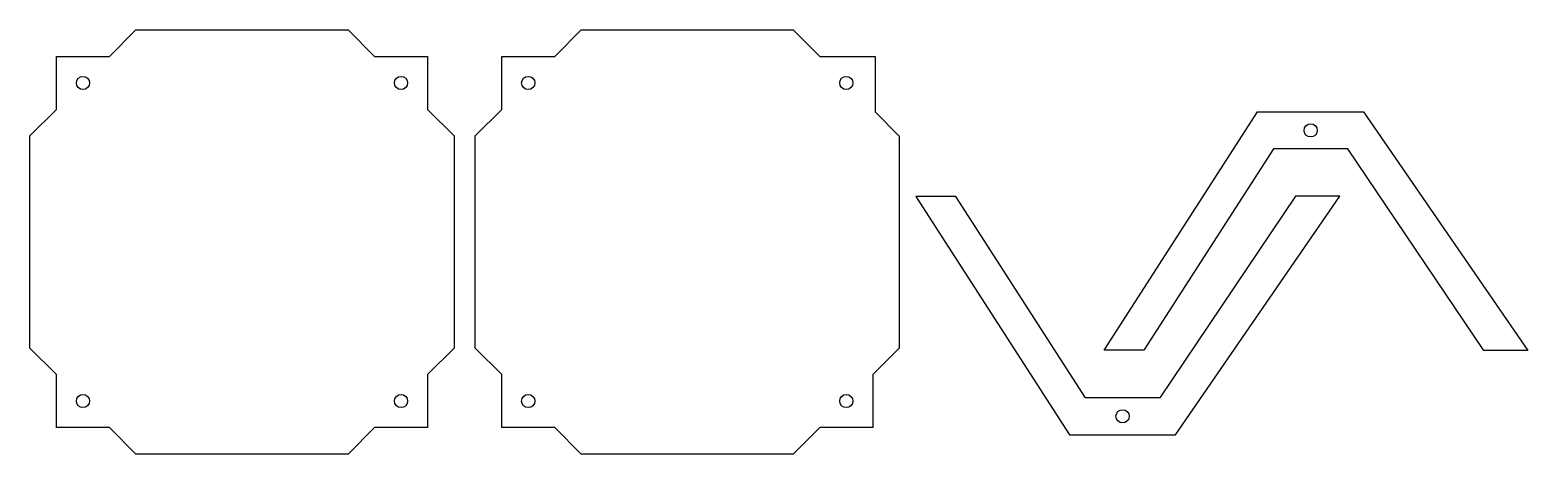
# Model space of a CAD drawing. Header units: millimetres. Extents: x 0 to 1413, y 0 to 400.
import ezdxf

# ---------------------------------------------------------------- set-up
doc = ezdxf.new("R2010")
doc.units = ezdxf.units.MM
doc.layers.get('0').update_dxf_attribs({"linetype": 'CONTINUOUS'})

msp = doc.modelspace()

# ---------------------------------------------------------------- linework, layer by layer
for points in [[(325, 375), (375, 375), (375, 325), (400, 300), (400, 100), (375, 75), (375, 25), (325, 25), (300, 0), (100, 0), (75, 25), (25, 25), (25, 75), (0, 100), (0, 300), (25, 325), (25, 375), (75, 375), (100, 400), (300, 400)], [(819.9, 100), (795, 75), (795, 25), (745, 25), (720, 0), (520, 0), (495, 25), (445, 25), (445, 75), (420, 100), (420, 300), (445, 325), (445, 375), (495, 375), (520, 400), (720, 400), (745, 375), (797.1, 375), (797.1, 322.7), (819.9, 299.9)], [(1013.1, 98), (1158, 322.8), (1258, 322.8), (1413, 97.8), (1371.2, 97.8), (1243, 287.8), (1173, 287.8), (1050.7, 98)], [(835.7, 243), (980.6, 18.1), (1080.6, 18.1), (1235.6, 243.1), (1193.7, 243.1), (1065.6, 53.1), (995.6, 53.1), (873.3, 243)]]:
    msp.add_lwpolyline(points, close=True)
for centre in [(50, 350), (350, 350), (470, 350), (770, 350), (1208, 305.3), (50, 50), (350, 50), (470, 50), (770, 50), (1030.6, 35.6)]:
    msp.add_circle(centre, 6.25)

doc.saveas('drawing.dxf')
